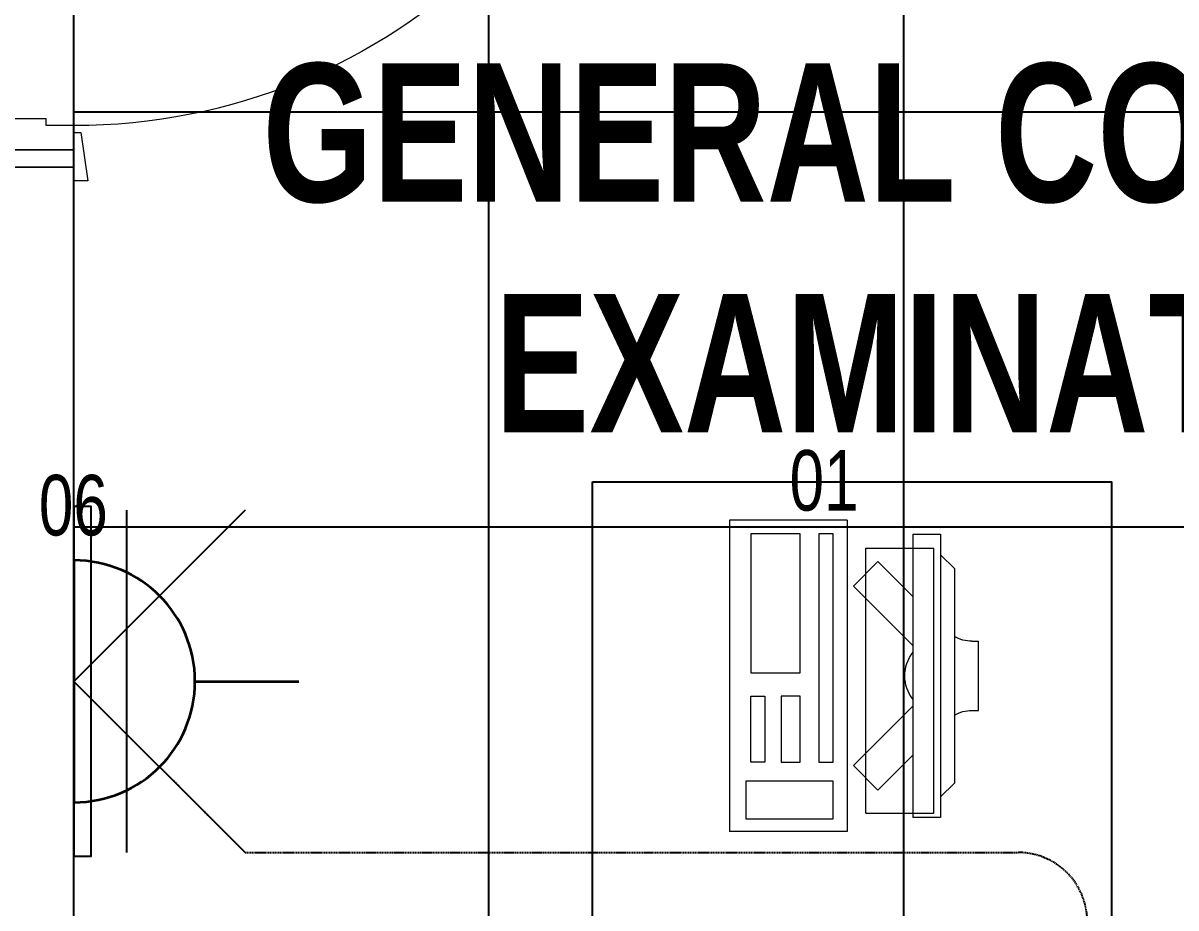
# Model space of a CAD drawing. Extents: x -12260 to 57327, y -29287 to 19916.
# Drawn here: x 15032 to 16699, y 1039 to 2318 of the extents above; entities that cross this region are included whole.
import ezdxf
from ezdxf.enums import TextEntityAlignment as Align

# ---------------------------------------------------------------- set-up
doc = ezdxf.new("R2010")
doc.units = 0
doc.header["$LTSCALE"] = 0.25
doc.linetypes.add('DASHDOT', pattern=[25.4, 12.7, -6.35, 0, -6.35])
doc.linetypes.add('HIDDEN', pattern=[9.525, 6.35, -3.175])
for name, color, linetype, lineweight in [('01-First Floor-FUR$0$72_EGR_BASE_TEXT', 252, 'Continuous', 5), ('01-First Floor-FUR$0$72_EGR_EQP_TAG', 142, 'Continuous', 5), ('01-First Floor-FUR$0$LOADING', 253, 'Continuous', 5), ('01-First Floor-FUR$0$Walls', 251, 'Continuous', 5), ('01-First Floor-FUR$0$Wooden Joinery', 251, 'Continuous', 5), ('E-LITE-CLNG-CNDT', 6, 'DASHDOT', 35), ('E-LITE-EXIT-NUMB', 6, 'Continuous', 25), ('E-POWR-FLOR-CNDT', 6, 'HIDDEN', 25), ('E-POWR-WALL @ 100', 4, 'Continuous', 35)]:
    doc.layers.add(name, color=color, linetype=linetype, lineweight=lineweight)
doc.layers.add('01-First Floor-FUR$0$FALSE CEILING', color=251, linetype='Continuous')
doc.styles.add('01-First Floor-FUR$0$X3G_ENTITY_257CFD', font='swisscl.ttf', dxfattribs={"height": 200})
doc.styles.add('01-First Floor-FUR$0$X3G_ENTITY_9EC9', font='swisscl.ttf', dxfattribs={"height": 0.2})
doc.styles.add('DC_SIMPLEX', font='SIMPLEX.shx', dxfattribs={"width": 0.7})

# ---------------------------------------------------------------- blocks, each defined once
blk = doc.blocks.new('01-First Floor-FUR$0$A$C72370EFE')
at = {"layer": '01-First Floor-FUR$0$Wooden Joinery'}
for p, q in [((-0.01, -0.03), (-0.01, -0.07)), ((0, -0.03), (-0.01, -0.03)), ((0.04, -0.03), (0.05, -0.03)), ((0.05, -0.03), (0.05, -0.07)), ((-0.01, -0.04), (-0.02, -0.04)), ((0.05, -0.04), (0.06, -0.04)), ((-0.01, -0.06), (-0.02, -0.06)), ((0.05, -0.06), (0.06, -0.06)), ((-0.05, -0.07), (-0.05, -0.16)), ((-0.03, -0.07), (-0.03, -0.16)), ((0, -0.07), (-0.01, -0.07)), ((0.04, -0.07), (0.05, -0.07)), ((0.07, -0.07), (0.07, -0.16)), ((0.09, -0.07), (0.09, -0.16)), ((-0.01, -0.17), (-0.02, -0.17)), ((-0.01, -0.17), (-0.01, -0.19)), ((0.05, -0.17), (0.06, -0.17)), ((0.05, -0.17), (0.05, -0.19)), ((-0.01, -0.19), (-0.02, -0.19)), ((0.05, -0.19), (0.06, -0.19))]:
    blk.add_line(p, q, dxfattribs=at)
for centre, radius, start, end in [((-0.02, -0.07), 0.03, 90, 180), ((0.06, -0.07), 0.03, 0, 90), ((-0.02, -0.07), 0.01, 90, 180), ((0.06, -0.07), 0.01, 0, 90), ((-0.02, -0.16), 0.03, 180, 270), ((-0.02, -0.16), 0.01, 180, 270), ((0.06, -0.16), 0.01, 270, 0), ((0.06, -0.16), 0.03, 270, 0)]:
    blk.add_arc(centre, radius, start, end, dxfattribs=at)
blk = doc.blocks.new('01-First Floor-FUR$0$A$C5DAD61B4')
at = {"layer": '01-First Floor-FUR$0$Wooden Joinery'}
for points in [[(80, 959.1), (80, 969.1), (10, 979.1), (10, 959.1)], [(940, 959.1), (940, 969.1), (1010, 979.1), (1010, 959.1)], [(70, 859.1), (70, 849.1), (0, 839.1), (0, 859.1)], [(120, 859.1), (120, 0), (80, 0), (80, 859.1)], [(950, 859.1), (950, 849.1), (1020, 839.1), (1020, 859.1)]]:
    blk.add_lwpolyline(points, close=True, dxfattribs=at)
for points in [[(45, 859.1), (45, 959.1), (20, 959.1), (20, 859.1), (45, 859.1)], [(45, 859.1), (80, 859.1), (80, 899.1), (90, 899.1), (90, 959.1), (45, 959.1), (45, 859.1)], [(975, 859.1), (940, 859.1), (940, 899.1), (930, 899.1), (930, 959.1), (975, 959.1), (975, 859.1)], [(975, 859.1), (975, 959.1), (1000, 959.1), (1000, 859.1), (975, 859.1)]]:
    blk.add_lwpolyline(points, dxfattribs=at)
blk.add_arc((80, 859.1), 860, 272.666, 0, dxfattribs=at)
at = {"layer": '01-First Floor-FUR$0$Wooden Joinery', "xscale": 999.9999999998854, "yscale": 999.9999999998854, "zscale": 999.9999999998854, "rotation": 180}
blk.add_blockref('01-First Floor-FUR$0$A$C72370EFE', (120, 0), dxfattribs=at)
blk = doc.blocks.new('01-First Floor-FUR$0$ITCWLS1-P')
at = {"layer": '01-First Floor-FUR$0$LOADING'}
for p, q in [((-0.17, 0.45), (-0.17, 0)), ((-0.17, 0.45), (0, 0.45)), ((0, 0.45), (0, 0)), ((-0.2651, 0.43, 0), (-0.3051, 0.43, 0)), ((-0.3051, 0.43, 0), (-0.3051, 0.02, 0)), ((-0.2651, 0.43, 0), (-0.2651, 0.02, 0)), ((-0.1496, 0.4305), (-0.1291, 0.4305)), ((-0.1291, 0.4305), (-0.1291, 0.4089)), ((-0.197, 0.4094), (-0.295, 0.4094)), ((-0.295, 0.0264), (-0.295, 0.4094)), ((-0.197, 0.0264), (-0.197, 0.4094)), ((-0.3251, 0.38, 0), (-0.3051, 0.4, 0)), ((-0.3251, 0.38, 0), (-0.3251, 0.07, 0)), ((-0.3503, 0.275), (-0.3596, 0.275)), ((-0.3596, 0.175), (-0.3596, 0.275)), ((-0.3503, 0.175), (-0.3596, 0.175)), ((-0.3251, 0.07, 0), (-0.3051, 0.05, 0)), ((-0.3051, 0.02, 0), (-0.2651, 0.02, 0)), ((-0.197, 0.0264), (-0.295, 0.0264)), ((-0.17, 0), (0, 0))]:
    blk.add_line(p, q, dxfattribs=at)
at = {"layer": '01-First Floor-FUR$0$LOADING', "extrusion": (2.48281e-10, 3.18408e-10, -1)}
for p, q in [((-0.2651, 0.3395), (-0.2144, 0.3902)), ((-0.1791, 0.3548), (-0.2144, 0.3902)), ((-0.2651, 0.2688), (-0.1791, 0.3548))]:
    blk.add_line(p, q, dxfattribs=at)
at = {"layer": '01-First Floor-FUR$0$LOADING', "extrusion": (2.48281e-10, -3.18408e-10, -1)}
for p, q in [((-0.2651, 0.1812), (-0.1791, 0.0952)), ((-0.2651, 0.1105), (-0.2144, 0.0598)), ((-0.1791, 0.0952), (-0.2144, 0.0598))]:
    blk.add_line(p, q, dxfattribs=at)
at = {"layer": '01-First Floor-FUR$0$LOADING'}
for points in [[(-0.1291, 0.4089), (-0.1291, 0.1), (-0.1496, 0.1), (-0.1496, 0.4305)], [(-0.1496, 0.1), (-0.1496, 0.1), (-0.1496, 0.1), (-0.1496, 0.1), (-0.1496, 0.1), (-0.1496, 0.1), (-0.1496, 0.1), (-0.1496, 0.1), (-0.1496, 0.1)], [(-0.1496, 0.1), (-0.1496, 0.1), (-0.1496, 0.1), (-0.1496, 0.1), (-0.1496, 0.1), (-0.1496, 0.1), (-0.1496, 0.1), (-0.1496, 0.1), (-0.1496, 0.1), (-0.1496, 0.1), (-0.1496, 0.1), (-0.1496, 0.1), (-0.1496, 0.1), (-0.1496, 0.1), (-0.1496, 0.1), (-0.1496, 0.1), (-0.1496, 0.1), (-0.1496, 0.1)], [(-0.1496, 0.1), (-0.1496, 0.1), (-0.1496, 0.1), (-0.1496, 0.1), (-0.1496, 0.1), (-0.1496, 0.1), (-0.1496, 0.1), (-0.1496, 0.1), (-0.1496, 0.1), (-0.1496, 0.1)], [(-0.1496, 0.1), (-0.1496, 0.1), (-0.1496, 0.1), (-0.1496, 0.1), (-0.1496, 0.1), (-0.1496, 0.1), (-0.1496, 0.1)], [(-0.1496, 0.1), (-0.1496, 0.1), (-0.1496, 0.1), (-0.1496, 0.1), (-0.1496, 0.1), (-0.1496, 0.1), (-0.1496, 0.1), (-0.1496, 0.1), (-0.1496, 0.1), (-0.1496, 0.1)], [(-0.1496, 0.1), (-0.1496, 0.1), (-0.1496, 0.1), (-0.1496, 0.1), (-0.1496, 0.1), (-0.1496, 0.1), (-0.1496, 0.1), (-0.1496, 0.1), (-0.1496, 0.1), (-0.1496, 0.1), (-0.1496, 0.1), (-0.1496, 0.1), (-0.1496, 0.1), (-0.1496, 0.1), (-0.1496, 0.1)], [(-0.1496, 0.1), (-0.1496, 0.1), (-0.1496, 0.1), (-0.1496, 0.1), (-0.1496, 0.1), (-0.1496, 0.1), (-0.1496, 0.1), (-0.1496, 0.1), (-0.1496, 0.1), (-0.1496, 0.1)], [(-0.1496, 0.1), (-0.1496, 0.1), (-0.1496, 0.1), (-0.1496, 0.1), (-0.1496, 0.1), (-0.1496, 0.1), (-0.1496, 0.1), (-0.1496, 0.1), (-0.1496, 0.1), (-0.1496, 0.1)], [(-0.1496, 0.1), (-0.1496, 0.1), (-0.1496, 0.1), (-0.1496, 0.1), (-0.1496, 0.1), (-0.1496, 0.1), (-0.1496, 0.1), (-0.1496, 0.1), (-0.1496, 0.1), (-0.1496, 0.1), (-0.1496, 0.1), (-0.1496, 0.1), (-0.1496, 0.1), (-0.1496, 0.1), (-0.1496, 0.1), (-0.1496, 0.1), (-0.1496, 0.1), (-0.1496, 0.1), (-0.1496, 0.1), (-0.1496, 0.1), (-0.1496, 0.1), (-0.1496, 0.1), (-0.1496, 0.1), (-0.1496, 0.1), (-0.1496, 0.1), (-0.1496, 0.1), (-0.1496, 0.1), (-0.1496, 0.1), (-0.1496, 0.1), (-0.1496, 0.1), (-0.1496, 0.1), (-0.1496, 0.1), (-0.1496, 0.1), (-0.1496, 0.1), (-0.1496, 0.1), (-0.1496, 0.1), (-0.1496, 0.1), (-0.1496, 0.1), (-0.1496, 0.1), (-0.1496, 0.1), (-0.1496, 0.1), (-0.1496, 0.1), (-0.1496, 0.1), (-0.1496, 0.1), (-0.1496, 0.1), (-0.1496, 0.1), (-0.1496, 0.1), (-0.1496, 0.1), (-0.1496, 0.1), (-0.1496, 0.1), (-0.1496, 0.1), (-0.1496, 0.1), (-0.1496, 0.1), (-0.1496, 0.1)], [(-0.1496, 0.1), (-0.1496, 0.1), (-0.1496, 0.1), (-0.1496, 0.1), (-0.1496, 0.1), (-0.1496, 0.1), (-0.1496, 0.1), (-0.1496, 0.1), (-0.1496, 0.1), (-0.1496, 0.1), (-0.1496, 0.1), (-0.1496, 0.1), (-0.1496, 0.1), (-0.1496, 0.1), (-0.1496, 0.1), (-0.1496, 0.1), (-0.1496, 0.1), (-0.1496, 0.1), (-0.1496, 0.1), (-0.1496, 0.1), (-0.1496, 0.1), (-0.1496, 0.1), (-0.1496, 0.1), (-0.1496, 0.1), (-0.1496, 0.1), (-0.1496, 0.1), (-0.1496, 0.1), (-0.1496, 0.1), (-0.1496, 0.1), (-0.1496, 0.1), (-0.1496, 0.1), (-0.1496, 0.1), (-0.1496, 0.1), (-0.1496, 0.1), (-0.1496, 0.1), (-0.1496, 0.1), (-0.1496, 0.1), (-0.1496, 0.1), (-0.1496, 0.1), (-0.1496, 0.1), (-0.1496, 0.1), (-0.1496, 0.1), (-0.1496, 0.1), (-0.1496, 0.1), (-0.1496, 0.1), (-0.1496, 0.1), (-0.1496, 0.1), (-0.1496, 0.1), (-0.1496, 0.1), (-0.1496, 0.1), (-0.1496, 0.1), (-0.1496, 0.1), (-0.1496, 0.1), (-0.1496, 0.1), (-0.1496, 0.1), (-0.1496, 0.1), (-0.1496, 0.1), (-0.1496, 0.1), (-0.1496, 0.1), (-0.1496, 0.1), (-0.1496, 0.1), (-0.1496, 0.1), (-0.1496, 0.1), (-0.1496, 0.1), (-0.1496, 0.1), (-0.1496, 0.1), (-0.1496, 0.1), (-0.1496, 0.1), (-0.1496, 0.1), (-0.1496, 0.1), (-0.1496, 0.1), (-0.1496, 0.1), (-0.1496, 0.1), (-0.1496, 0.1), (-0.1496, 0.1), (-0.1496, 0.1), (-0.1496, 0.1), (-0.1496, 0.1), (-0.1496, 0.1), (-0.1496, 0.1), (-0.1496, 0.1), (-0.1496, 0.1), (-0.1496, 0.1), (-0.1496, 0.1), (-0.1496, 0.1), (-0.1496, 0.1), (-0.1496, 0.1), (-0.1496, 0.1), (-0.1496, 0.1)], [(-0.1496, 0.1), (-0.1496, 0.1), (-0.1496, 0.1), (-0.1496, 0.1), (-0.1496, 0.1), (-0.1496, 0.1), (-0.1496, 0.1), (-0.1496, 0.1), (-0.1496, 0.1), (-0.1496, 0.1), (-0.1496, 0.1), (-0.1496, 0.1)], [(-0.1496, 0.1), (-0.1496, 0.1), (-0.1496, 0.1), (-0.1496, 0.1), (-0.1496, 0.1), (-0.1496, 0.1), (-0.1496, 0.1)], [(-0.1496, 0.1), (-0.1496, 0.1), (-0.1496, 0.1), (-0.1496, 0.1), (-0.1496, 0.1), (-0.1496, 0.1), (-0.1496, 0.1), (-0.1496, 0.1), (-0.1496, 0.1), (-0.1496, 0.1), (-0.1496, 0.1), (-0.1496, 0.1), (-0.1496, 0.1), (-0.1496, 0.1), (-0.1496, 0.1), (-0.1496, 0.1), (-0.1496, 0.1)], [(-0.1496, 0.1), (-0.1496, 0.1), (-0.1496, 0.1), (-0.1496, 0.1), (-0.1496, 0.1), (-0.1496, 0.1), (-0.1496, 0.1), (-0.1496, 0.1), (-0.1496, 0.1), (-0.1496, 0.1), (-0.1496, 0.1), (-0.1496, 0.1), (-0.1496, 0.1), (-0.1496, 0.1), (-0.1496, 0.1), (-0.1496, 0.1), (-0.1496, 0.1), (-0.1496, 0.1), (-0.1496, 0.1), (-0.1496, 0.1), (-0.1496, 0.1), (-0.1496, 0.1), (-0.1496, 0.1), (-0.1496, 0.1), (-0.1496, 0.1), (-0.1496, 0.1), (-0.1496, 0.1), (-0.1496, 0.1), (-0.1496, 0.1), (-0.1496, 0.1), (-0.1496, 0.1), (-0.1496, 0.1), (-0.1496, 0.1), (-0.1496, 0.1), (-0.1496, 0.1), (-0.1496, 0.1), (-0.1496, 0.1), (-0.1496, 0.1), (-0.1496, 0.1), (-0.1496, 0.1), (-0.1496, 0.1), (-0.1496, 0.1), (-0.1496, 0.1), (-0.1496, 0.1), (-0.1496, 0.1), (-0.1496, 0.1), (-0.1496, 0.1), (-0.1496, 0.1), (-0.1496, 0.1), (-0.1496, 0.1), (-0.1496, 0.1), (-0.1496, 0.1), (-0.1496, 0.1), (-0.1496, 0.1), (-0.1496, 0.1), (-0.1496, 0.1), (-0.1496, 0.1), (-0.1496, 0.1), (-0.1496, 0.1), (-0.1496, 0.1), (-0.1496, 0.1), (-0.1496, 0.1), (-0.1496, 0.1), (-0.1496, 0.1), (-0.1496, 0.1), (-0.1496, 0.1), (-0.1496, 0.1), (-0.1496, 0.1), (-0.1496, 0.1), (-0.1496, 0.1), (-0.1496, 0.1), (-0.1496, 0.1), (-0.1496, 0.1), (-0.1496, 0.1), (-0.1496, 0.1), (-0.1496, 0.1), (-0.1496, 0.1), (-0.1496, 0.1), (-0.1496, 0.1), (-0.1496, 0.1), (-0.1496, 0.1), (-0.1496, 0.1), (-0.1496, 0.1), (-0.1496, 0.1), (-0.1496, 0.1), (-0.1496, 0.1), (-0.1496, 0.1), (-0.1496, 0.1), (-0.1496, 0.1), (-0.1496, 0.1), (-0.1496, 0.1), (-0.1496, 0.1), (-0.1496, 0.1), (-0.1496, 0.1), (-0.1496, 0.1), (-0.1496, 0.1), (-0.1496, 0.1), (-0.1496, 0.1), (-0.1496, 0.1), (-0.1496, 0.1), (-0.1496, 0.1), (-0.1496, 0.1), (-0.1496, 0.1), (-0.1496, 0.1), (-0.1496, 0.1), (-0.1496, 0.1), (-0.1496, 0.1), (-0.1496, 0.1), (-0.1496, 0.1), (-0.1496, 0.1), (-0.1496, 0.1)], [(-0.1496, 0.1), (-0.1496, 0.1), (-0.1496, 0.1), (-0.1496, 0.1), (-0.1496, 0.1), (-0.1496, 0.1), (-0.1496, 0.1), (-0.1496, 0.1)]]:
    blk.add_lwpolyline(points, dxfattribs=at)
for points in [[(-0.1019, 0.4305), (-0.0304, 0.4305), (-0.0304, 0.2294), (-0.1019, 0.2294)], [(-0.1019, 0.1954), (-0.0747, 0.1954), (-0.0747, 0.1), (-0.1019, 0.1)], [(-0.0304, 0.1954), (-0.0508, 0.1954), (-0.0508, 0.1), (-0.0304, 0.1)], [(-0.1496, 0.1), (-0.1496, 0.1), (-0.1496, 0.1), (-0.1496, 0.1), (-0.1496, 0.1), (-0.1496, 0.1), (-0.1496, 0.1), (-0.1496, 0.1), (-0.1496, 0.1), (-0.1496, 0.1), (-0.1496, 0.1), (-0.1496, 0.1), (-0.1496, 0.1), (-0.1496, 0.1), (-0.1496, 0.1), (-0.1496, 0.1), (-0.1496, 0.1), (-0.1496, 0.1), (-0.1496, 0.1), (-0.1496, 0.1), (-0.1496, 0.1), (-0.1496, 0.1), (-0.1496, 0.1), (-0.1496, 0.1), (-0.1496, 0.1), (-0.1496, 0.1), (-0.1496, 0.1), (-0.1496, 0.1), (-0.1496, 0.1), (-0.1496, 0.1), (-0.1496, 0.1), (-0.1496, 0.1), (-0.1496, 0.1), (-0.1496, 0.1), (-0.1496, 0.1), (-0.1496, 0.1), (-0.1496, 0.1), (-0.1496, 0.1), (-0.1496, 0.1), (-0.1496, 0.1), (-0.1496, 0.1), (-0.1496, 0.1), (-0.1496, 0.1), (-0.1496, 0.1), (-0.1496, 0.1), (-0.1496, 0.1), (-0.1496, 0.1), (-0.1496, 0.1), (-0.1496, 0.1), (-0.1496, 0.1), (-0.1496, 0.1), (-0.1496, 0.1), (-0.1496, 0.1), (-0.1496, 0.1), (-0.1496, 0.1), (-0.1496, 0.1), (-0.1496, 0.1), (-0.1496, 0.1), (-0.1496, 0.1), (-0.1496, 0.1), (-0.1496, 0.1), (-0.1496, 0.1), (-0.1496, 0.1), (-0.1496, 0.1), (-0.1496, 0.1), (-0.1496, 0.1), (-0.1496, 0.1), (-0.1496, 0.1), (-0.1496, 0.1), (-0.1496, 0.1), (-0.1496, 0.1), (-0.1496, 0.1), (-0.1496, 0.1), (-0.1496, 0.1), (-0.1496, 0.1), (-0.1496, 0.1), (-0.1496, 0.1), (-0.1496, 0.1), (-0.1496, 0.1), (-0.1496, 0.1), (-0.1496, 0.1), (-0.1496, 0.1), (-0.1496, 0.1), (-0.1496, 0.1), (-0.1496, 0.1), (-0.1496, 0.1), (-0.1496, 0.1), (-0.1496, 0.1), (-0.1496, 0.1), (-0.1496, 0.1), (-0.1496, 0.1), (-0.1496, 0.1), (-0.1496, 0.1), (-0.1496, 0.1), (-0.1496, 0.1), (-0.1496, 0.1), (-0.1496, 0.1), (-0.1496, 0.1), (-0.1496, 0.1), (-0.1496, 0.1), (-0.1496, 0.1), (-0.1496, 0.1), (-0.1496, 0.1), (-0.1496, 0.1), (-0.1496, 0.1), (-0.1496, 0.1), (-0.1496, 0.1), (-0.1496, 0.1), (-0.1496, 0.1), (-0.1496, 0.1), (-0.1496, 0.1), (-0.1496, 0.1), (-0.1496, 0.1), (-0.1496, 0.1), (-0.1496, 0.1), (-0.1496, 0.1), (-0.1496, 0.1), (-0.1496, 0.1), (-0.1496, 0.1), (-0.1496, 0.1), (-0.1496, 0.1), (-0.1496, 0.1), (-0.1496, 0.1), (-0.1496, 0.1), (-0.1496, 0.1), (-0.1496, 0.1), (-0.1496, 0.1), (-0.1496, 0.1), (-0.1496, 0.1), (-0.1496, 0.1), (-0.1496, 0.1), (-0.1496, 0.1), (-0.1496, 0.1), (-0.1496, 0.1), (-0.1496, 0.1), (-0.1496, 0.1), (-0.1496, 0.1), (-0.1496, 0.1), (-0.1496, 0.1), (-0.1496, 0.1), (-0.1496, 0.1), (-0.1496, 0.1), (-0.1496, 0.1), (-0.1496, 0.1), (-0.1496, 0.1), (-0.1496, 0.1), (-0.1496, 0.1), (-0.1496, 0.1), (-0.1496, 0.1), (-0.1496, 0.1), (-0.1496, 0.1), (-0.1496, 0.1), (-0.1496, 0.1), (-0.1496, 0.1), (-0.1496, 0.1), (-0.1496, 0.1), (-0.1496, 0.1), (-0.1496, 0.1), (-0.1496, 0.1), (-0.1496, 0.1), (-0.1496, 0.1), (-0.1496, 0.1), (-0.1496, 0.1), (-0.1496, 0.1), (-0.1496, 0.1), (-0.1496, 0.1), (-0.1496, 0.1), (-0.1496, 0.1), (-0.1496, 0.1), (-0.1496, 0.1), (-0.1496, 0.1), (-0.1496, 0.1), (-0.1496, 0.1), (-0.1496, 0.1), (-0.1496, 0.1), (-0.1496, 0.1), (-0.1496, 0.1), (-0.1496, 0.1), (-0.1496, 0.1), (-0.1496, 0.1), (-0.1496, 0.1), (-0.1496, 0.1), (-0.1496, 0.1), (-0.1496, 0.1), (-0.1496, 0.1), (-0.1496, 0.1), (-0.1496, 0.1), (-0.1496, 0.1), (-0.1496, 0.1), (-0.1496, 0.1), (-0.1496, 0.1), (-0.1496, 0.1), (-0.1496, 0.1), (-0.1496, 0.1), (-0.1496, 0.1), (-0.1496, 0.1), (-0.1496, 0.1), (-0.1496, 0.1), (-0.1496, 0.1), (-0.1496, 0.1), (-0.1496, 0.1), (-0.1496, 0.1), (-0.1496, 0.1), (-0.1496, 0.1), (-0.1496, 0.1), (-0.1496, 0.1), (-0.1496, 0.1), (-0.1496, 0.1), (-0.1496, 0.1), (-0.1496, 0.1), (-0.1496, 0.1), (-0.1496, 0.1), (-0.1496, 0.1), (-0.1496, 0.1), (-0.1496, 0.1), (-0.1496, 0.1), (-0.1496, 0.1), (-0.1496, 0.1), (-0.1496, 0.1), (-0.1496, 0.1), (-0.1496, 0.1), (-0.1496, 0.1), (-0.1496, 0.1), (-0.1496, 0.1), (-0.1496, 0.1), (-0.1496, 0.1), (-0.1496, 0.1), (-0.1496, 0.1), (-0.1496, 0.1), (-0.1496, 0.1), (-0.1496, 0.1), (-0.1496, 0.1), (-0.1496, 0.1), (-0.1496, 0.1), (-0.1496, 0.1), (-0.1496, 0.1), (-0.1496, 0.1), (-0.1496, 0.1), (-0.1496, 0.1), (-0.1496, 0.1), (-0.1496, 0.1), (-0.1496, 0.1), (-0.1496, 0.1), (-0.1496, 0.1), (-0.1496, 0.1), (-0.1496, 0.1), (-0.1496, 0.1), (-0.1496, 0.1), (-0.1496, 0.1), (-0.1496, 0.1), (-0.1496, 0.1), (-0.1496, 0.1), (-0.1496, 0.1), (-0.1496, 0.1), (-0.1496, 0.1), (-0.1496, 0.1), (-0.1496, 0.1), (-0.1496, 0.1), (-0.1496, 0.1), (-0.1496, 0.1), (-0.1496, 0.1), (-0.1496, 0.1), (-0.1496, 0.1), (-0.1496, 0.1), (-0.1496, 0.1), (-0.1496, 0.1), (-0.1496, 0.1), (-0.1496, 0.1), (-0.1496, 0.1), (-0.1496, 0.1), (-0.1496, 0.1), (-0.1496, 0.1), (-0.1496, 0.1), (-0.1496, 0.1), (-0.1496, 0.1), (-0.1496, 0.1), (-0.1496, 0.1)], [(-0.1496, 0.1), (-0.1496, 0.1), (-0.1496, 0.1), (-0.1496, 0.1), (-0.1496, 0.1), (-0.1496, 0.1), (-0.1496, 0.1), (-0.1496, 0.1), (-0.1496, 0.1), (-0.1496, 0.1), (-0.1496, 0.1), (-0.1496, 0.1), (-0.1496, 0.1), (-0.1496, 0.1), (-0.1496, 0.1), (-0.1496, 0.1), (-0.1496, 0.1), (-0.1496, 0.1), (-0.1496, 0.1), (-0.1496, 0.1), (-0.1496, 0.1), (-0.1496, 0.1), (-0.1496, 0.1), (-0.1496, 0.1), (-0.1496, 0.1), (-0.1496, 0.1), (-0.1496, 0.1), (-0.1496, 0.1), (-0.1496, 0.1), (-0.1496, 0.1), (-0.1496, 0.1), (-0.1496, 0.1), (-0.1496, 0.1), (-0.1496, 0.1), (-0.1496, 0.1), (-0.1496, 0.1), (-0.1496, 0.1), (-0.1496, 0.1), (-0.1496, 0.1), (-0.1496, 0.1), (-0.1496, 0.1), (-0.1496, 0.1), (-0.1496, 0.1), (-0.1496, 0.1), (-0.1496, 0.1), (-0.1496, 0.1), (-0.1496, 0.1), (-0.1496, 0.1), (-0.1496, 0.1), (-0.1496, 0.1), (-0.1496, 0.1), (-0.1496, 0.1), (-0.1496, 0.1), (-0.1496, 0.1), (-0.1496, 0.1), (-0.1496, 0.1), (-0.1496, 0.1), (-0.1496, 0.1), (-0.1496, 0.1), (-0.1496, 0.1), (-0.1496, 0.1), (-0.1496, 0.1), (-0.1496, 0.1), (-0.1496, 0.1), (-0.1496, 0.1), (-0.1496, 0.1), (-0.1496, 0.1), (-0.1496, 0.1), (-0.1496, 0.1), (-0.1496, 0.1), (-0.1496, 0.1), (-0.1496, 0.1), (-0.1496, 0.1), (-0.1496, 0.1), (-0.1496, 0.1), (-0.1496, 0.1), (-0.1496, 0.1), (-0.1496, 0.1), (-0.1496, 0.1), (-0.1496, 0.1), (-0.1496, 0.1), (-0.1496, 0.1), (-0.1496, 0.1), (-0.1496, 0.1), (-0.1496, 0.1), (-0.1496, 0.1), (-0.1496, 0.1), (-0.1496, 0.1), (-0.1496, 0.1), (-0.1496, 0.1), (-0.1496, 0.1), (-0.1496, 0.1), (-0.1496, 0.1), (-0.1496, 0.1), (-0.1496, 0.1), (-0.1496, 0.1), (-0.1496, 0.1), (-0.1496, 0.1), (-0.1496, 0.1), (-0.1496, 0.1), (-0.1496, 0.1), (-0.1496, 0.1), (-0.1496, 0.1), (-0.1496, 0.1), (-0.1496, 0.1), (-0.1496, 0.1), (-0.1496, 0.1), (-0.1496, 0.1), (-0.1496, 0.1), (-0.1496, 0.1), (-0.1496, 0.1), (-0.1496, 0.1), (-0.1496, 0.1), (-0.1496, 0.1), (-0.1496, 0.1), (-0.1496, 0.1), (-0.1496, 0.1), (-0.1496, 0.1), (-0.1496, 0.1), (-0.1496, 0.1), (-0.1496, 0.1), (-0.1496, 0.1), (-0.1496, 0.1), (-0.1496, 0.1), (-0.1496, 0.1), (-0.1496, 0.1), (-0.1496, 0.1), (-0.1496, 0.1), (-0.1496, 0.1), (-0.1496, 0.1), (-0.1496, 0.1), (-0.1496, 0.1), (-0.1496, 0.1), (-0.1496, 0.1), (-0.1496, 0.1), (-0.1496, 0.1), (-0.1496, 0.1), (-0.1496, 0.1), (-0.1496, 0.1), (-0.1496, 0.1), (-0.1496, 0.1), (-0.1496, 0.1), (-0.1496, 0.1), (-0.1496, 0.1), (-0.1496, 0.1), (-0.1496, 0.1), (-0.1496, 0.1), (-0.1496, 0.1), (-0.1496, 0.1), (-0.1496, 0.1), (-0.1496, 0.1), (-0.1496, 0.1), (-0.1496, 0.1), (-0.1496, 0.1), (-0.1496, 0.1), (-0.1496, 0.1), (-0.1496, 0.1), (-0.1496, 0.1), (-0.1496, 0.1), (-0.1496, 0.1), (-0.1496, 0.1), (-0.1496, 0.1), (-0.1496, 0.1), (-0.1496, 0.1), (-0.1496, 0.1), (-0.1496, 0.1), (-0.1496, 0.1), (-0.1496, 0.1), (-0.1496, 0.1), (-0.1496, 0.1), (-0.1496, 0.1), (-0.1496, 0.1), (-0.1496, 0.1), (-0.1496, 0.1), (-0.1496, 0.1), (-0.1496, 0.1), (-0.1496, 0.1), (-0.1496, 0.1), (-0.1496, 0.1), (-0.1496, 0.1), (-0.1496, 0.1), (-0.1496, 0.1), (-0.1496, 0.1), (-0.1496, 0.1), (-0.1496, 0.1), (-0.1496, 0.1), (-0.1496, 0.1), (-0.1496, 0.1), (-0.1496, 0.1), (-0.1496, 0.1), (-0.1496, 0.1), (-0.1496, 0.1), (-0.1496, 0.1), (-0.1496, 0.1), (-0.1496, 0.1), (-0.1496, 0.1), (-0.1496, 0.1), (-0.1496, 0.1), (-0.1496, 0.1), (-0.1496, 0.1), (-0.1496, 0.1), (-0.1496, 0.1), (-0.1496, 0.1), (-0.1496, 0.1), (-0.1496, 0.1), (-0.1496, 0.1), (-0.1496, 0.1), (-0.1496, 0.1), (-0.1496, 0.1), (-0.1496, 0.1), (-0.1496, 0.1), (-0.1496, 0.1), (-0.1496, 0.1), (-0.1496, 0.1)], [(-0.1496, 0.1), (-0.1496, 0.1), (-0.1496, 0.1), (-0.1496, 0.1), (-0.1496, 0.1), (-0.1496, 0.1), (-0.1496, 0.1), (-0.1496, 0.1), (-0.1496, 0.1), (-0.1496, 0.1), (-0.1496, 0.1), (-0.1496, 0.1), (-0.1496, 0.1), (-0.1496, 0.1), (-0.1496, 0.1), (-0.1496, 0.1), (-0.1496, 0.1), (-0.1496, 0.1), (-0.1496, 0.1), (-0.1496, 0.1), (-0.1496, 0.1), (-0.1496, 0.1), (-0.1496, 0.1), (-0.1496, 0.1), (-0.1496, 0.1), (-0.1496, 0.1), (-0.1496, 0.1), (-0.1496, 0.1), (-0.1496, 0.1), (-0.1496, 0.1), (-0.1496, 0.1), (-0.1496, 0.1), (-0.1496, 0.1), (-0.1496, 0.1), (-0.1496, 0.1), (-0.1496, 0.1), (-0.1496, 0.1), (-0.1496, 0.1), (-0.1496, 0.1), (-0.1496, 0.1), (-0.1496, 0.1), (-0.1496, 0.1), (-0.1496, 0.1), (-0.1496, 0.1), (-0.1496, 0.1), (-0.1496, 0.1), (-0.1496, 0.1), (-0.1496, 0.1), (-0.1496, 0.1), (-0.1496, 0.1), (-0.1496, 0.1), (-0.1496, 0.1), (-0.1496, 0.1), (-0.1496, 0.1), (-0.1496, 0.1), (-0.1496, 0.1), (-0.1496, 0.1), (-0.1496, 0.1), (-0.1496, 0.1), (-0.1496, 0.1), (-0.1496, 0.1), (-0.1496, 0.1), (-0.1496, 0.1), (-0.1496, 0.1), (-0.1496, 0.1), (-0.1496, 0.1), (-0.1496, 0.1), (-0.1496, 0.1), (-0.1496, 0.1), (-0.1496, 0.1), (-0.1496, 0.1), (-0.1496, 0.1), (-0.1496, 0.1), (-0.1496, 0.1), (-0.1496, 0.1), (-0.1496, 0.1), (-0.1496, 0.1), (-0.1496, 0.1), (-0.1496, 0.1), (-0.1496, 0.1), (-0.1496, 0.1), (-0.1496, 0.1), (-0.1496, 0.1), (-0.1496, 0.1), (-0.1496, 0.1), (-0.1496, 0.1), (-0.1496, 0.1), (-0.1496, 0.1), (-0.1496, 0.1), (-0.1496, 0.1), (-0.1496, 0.1), (-0.1496, 0.1), (-0.1496, 0.1), (-0.1496, 0.1), (-0.1496, 0.1), (-0.1496, 0.1), (-0.1496, 0.1), (-0.1496, 0.1), (-0.1496, 0.1), (-0.1496, 0.1), (-0.1496, 0.1), (-0.1496, 0.1), (-0.1496, 0.1), (-0.1496, 0.1), (-0.1496, 0.1), (-0.1496, 0.1), (-0.1496, 0.1), (-0.1496, 0.1), (-0.1496, 0.1), (-0.1496, 0.1), (-0.1496, 0.1), (-0.1496, 0.1), (-0.1496, 0.1), (-0.1496, 0.1), (-0.1496, 0.1), (-0.1496, 0.1), (-0.1496, 0.1), (-0.1496, 0.1), (-0.1496, 0.1), (-0.1496, 0.1), (-0.1496, 0.1), (-0.1496, 0.1), (-0.1496, 0.1), (-0.1496, 0.1), (-0.1496, 0.1), (-0.1496, 0.1), (-0.1496, 0.1), (-0.1496, 0.1), (-0.1496, 0.1), (-0.1496, 0.1), (-0.1496, 0.1), (-0.1496, 0.1), (-0.1496, 0.1), (-0.1496, 0.1), (-0.1496, 0.1), (-0.1496, 0.1), (-0.1496, 0.1), (-0.1496, 0.1), (-0.1496, 0.1), (-0.1496, 0.1), (-0.1496, 0.1), (-0.1496, 0.1), (-0.1496, 0.1), (-0.1496, 0.1), (-0.1496, 0.1), (-0.1496, 0.1), (-0.1496, 0.1), (-0.1496, 0.1), (-0.1496, 0.1), (-0.1496, 0.1), (-0.1496, 0.1), (-0.1496, 0.1), (-0.1496, 0.1), (-0.1496, 0.1), (-0.1496, 0.1), (-0.1496, 0.1), (-0.1496, 0.1), (-0.1496, 0.1), (-0.1496, 0.1), (-0.1496, 0.1), (-0.1496, 0.1), (-0.1496, 0.1), (-0.1496, 0.1), (-0.1496, 0.1), (-0.1496, 0.1), (-0.1496, 0.1), (-0.1496, 0.1), (-0.1496, 0.1), (-0.1496, 0.1), (-0.1496, 0.1), (-0.1496, 0.1), (-0.1496, 0.1), (-0.1496, 0.1), (-0.1496, 0.1), (-0.1496, 0.1), (-0.1496, 0.1), (-0.1496, 0.1), (-0.1496, 0.1), (-0.1496, 0.1), (-0.1496, 0.1), (-0.1496, 0.1), (-0.1496, 0.1), (-0.1496, 0.1), (-0.1496, 0.1), (-0.1496, 0.1), (-0.1496, 0.1), (-0.1496, 0.1), (-0.1496, 0.1), (-0.1496, 0.1), (-0.1496, 0.1), (-0.1496, 0.1), (-0.1496, 0.1), (-0.1496, 0.1), (-0.1496, 0.1), (-0.1496, 0.1), (-0.1496, 0.1), (-0.1496, 0.1), (-0.1496, 0.1), (-0.1496, 0.1), (-0.1496, 0.1), (-0.1496, 0.1), (-0.1496, 0.1), (-0.1496, 0.1), (-0.1496, 0.1), (-0.1496, 0.1), (-0.1496, 0.1), (-0.1496, 0.1), (-0.1496, 0.1), (-0.1496, 0.1), (-0.1496, 0.1), (-0.1496, 0.1), (-0.1496, 0.1), (-0.1496, 0.1), (-0.1496, 0.1), (-0.1496, 0.1), (-0.1496, 0.1), (-0.1496, 0.1), (-0.1496, 0.1), (-0.1496, 0.1)], [(-0.1496, 0.0727), (-0.0236, 0.0727), (-0.0236, 0.0182), (-0.1496, 0.0182)]]:
    blk.add_lwpolyline(points, close=True, dxfattribs=at)
for centre, radius, start, end in [((-0.3503, 0.325), 0.05, 270, 300.3093), ((-0.3089, 0.225), 0.0556, 321.9431, 38.0569), ((-0.3503, 0.125), 0.05, 59.6907, 90)]:
    blk.add_arc(centre, radius, start, end, dxfattribs=at)
blk = doc.blocks.new('01-First Floor-FUR')
at = {"layer": '01-First Floor-FUR$0$FALSE CEILING', "linetype": 'Continuous'}
for p, q in [((15706, -298.6), (15706, 3190)), ((16306, -810), (16306, 3190)), ((15106, 2190), (19115.6, 2190)), ((15106, 1590), (19115.6, 1590))]:
    blk.add_line(p, q, dxfattribs=at)
at = {"layer": '01-First Floor-FUR$0$FALSE CEILING'}
blk.add_lwpolyline([(16217.4, -810), (15106, 301.4), (15106, 3190), (19115.6, 3190), (19115.6, -810), (16217.4, -810)], dxfattribs=at)
at = {"layer": '01-First Floor-FUR$0$FALSE CEILING', "elevation": -0.1}
blk.add_lwpolyline([(15856, 1655), (16606, 1655), (16606, 155), (15856, 155)], close=True, dxfattribs=at)
blk.add_lwpolyline([(15106, 1113.5), (15131, 1113.5), (15131, 1619.5), (15106, 1619.5), (15106, 1113.5)], dxfattribs=at)
at = {"layer": '01-First Floor-FUR$0$LOADING', "elevation": -0.1}
blk.add_lwpolyline([(15856, 1655), (16606, 1655), (16606, 155), (15856, 155)], close=True, dxfattribs=at)
blk.add_lwpolyline([(15106, 1113.5), (15131, 1113.5), (15131, 1619.5), (15106, 1619.5), (15106, 1113.5)], dxfattribs=at)
at = {"layer": '01-First Floor-FUR$0$Walls'}
for p, q in [((15106, 2110), (15006, 2110)), ((15106, 301.4), (15106, 2110))]:
    blk.add_line(p, q, dxfattribs=at)
at = {"layer": '01-First Floor-FUR$0$LOADING', "extrusion": (-8.01373e-06, 1.9399e-16, 1), "xscale": -1000.000000000008, "yscale": 1000.000000000008, "zscale": 1000.000000000008}
blk.add_blockref('01-First Floor-FUR$0$ITCWLS1-P', (16054.1, 1149.5, -0.2), dxfattribs=at)
at = {"layer": '01-First Floor-FUR$0$Wooden Joinery', "xscale": -1, "rotation": 90}
blk.add_blockref('01-First Floor-FUR$0$A$C5DAD61B4', (15965.1, 3110), dxfattribs=at)
at = {"layer": '01-First Floor-FUR$0$72_EGR_BASE_TEXT', "insert": (16779.4, 2259.9, -0.1), "char_height": 200, "width": 3508.102, "attachment_point": 2, "style": '01-First Floor-FUR$0$X3G_ENTITY_9EC9'}
blk.add_mtext('{\\fSwis721 LtCn BT|b1|i0|c0|p34;GENERAL CONSULTATION / EXAMINATION ROOM}', dxfattribs=at)
at = {"layer": '01-First Floor-FUR$0$72_EGR_EQP_TAG', "char_height": 87.47, "attachment_point": 2, "style": '01-First Floor-FUR$0$X3G_ENTITY_257CFD'}
for s, insert in [('01', (16190.6, 1700.9, -0.1)), ('06', (15105.1, 1665, -0.1))]:
    blk.add_mtext(s, dxfattribs=dict(at, insert=insert))
blk = doc.blocks.new('*U14')
blk.add_line((0, -1.75), (0, -3.25))
blk.add_lwpolyline([(-1.75, 0, 1), (1.75, 0)], format="xyb", close=True)
at = {"layer": 'Defpoints'}
for p, q in [((-2.475, -2.475), (0, 0)), ((2.475, -2.475), (0, 0)), ((2.475, -0.758), (-2.475, -0.758))]:
    blk.add_line(p, q, dxfattribs=at)
at = {"layer": 'E-LITE-EXIT-NUMB', "style": 'DC_SIMPLEX', "width": 0.7, "flags": 8}
blk.add_attdef('TYPE', text='', height=2, rotation=360, dxfattribs=at).set_placement((-2.682, 5.238), align=Align.RIGHT)
blk.add_attdef('CIRCUIT', (2.682, 5.238), '', height=2, rotation=360, dxfattribs=at)

msp = doc.modelspace()

# ---------------------------------------------------------------- linework, layer by layer
at = {"layer": 'E-POWR-FLOR-CNDT'}
msp.add_lwpolyline([(15242.8, 1229.8), (15353.5, 1119.1), (16471.2, 1119.1, -0.414214), (16571.2, 1019.1), (16571.2, -562.5), (16694.9, -686.3)], format="xyb", dxfattribs=at)

# ---------------------------------------------------------------- block references
at = {"layer": 'E-LITE-CLNG-CNDT'}
msp.add_blockref('01-First Floor-FUR', (0, 0), dxfattribs=at)
at = {"layer": 'E-POWR-WALL @ 100', "xscale": 100, "yscale": 100, "zscale": 100, "rotation": 90.00000000000001}
msp.add_blockref('*U14', (15106, 1366.5, -0.1), dxfattribs=at)

doc.saveas('drawing.dxf')
